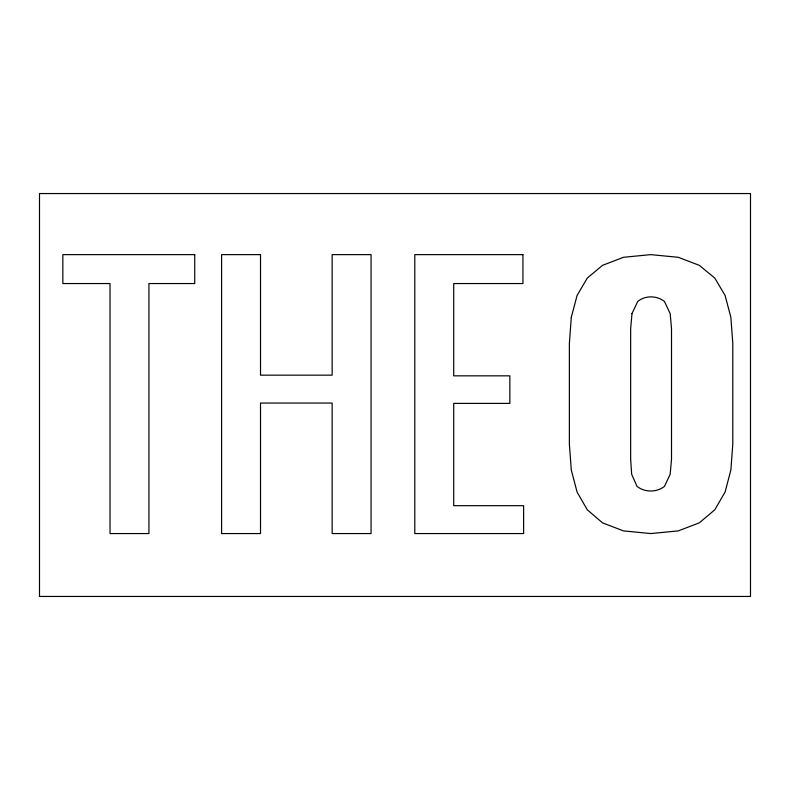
<?xml version="1.0" encoding="UTF-8"?>
<svg xmlns="http://www.w3.org/2000/svg" width="790" height="790" viewBox="0 0 790 790"><rect width="100%" height="100%" fill="white"/><g stroke="black" fill="none" stroke-linecap="round" stroke-linejoin="round"><path stroke-width="1.19" d="M571.298 317.333L569.373 343.364L569.373 444.158L571.298 470.03L577.075 492.042L587.286 509.797L602.523 522.852L623.458 530.89L650.743 533.566L678.294 530.89L699.308 522.852L714.792 509.797L725.092 492.042L730.869 470.03L732.794 444.158L732.794 343.364L730.869 317.333L725.092 295.48L714.792 278.07L699.308 265.341L678.294 257.303L650.743 254.627L623.458 257.303L602.523 265.341L587.286 278.07L577.075 295.48L571.298 317.333M631.99 313.561L630.657 328.63L630.657 459.227L631.664 474.296L637.017 486.354C644.67 492.555 656.826 492.555 664.479 486.354L670.167 474.296L671.51 459.227L671.51 328.63L670.167 313.561L664.479 301.504C657.023 295.421 645.084 295.223 637.688 301.504L631.99 313.561M750.5 193.55L39.5 193.55L39.5 596.45L750.5 596.45L750.5 193.55M194.735 254.627L62.845 254.627L62.845 283.551L110.017 283.551L110.017 533.566L148.935 533.566L148.935 283.551L194.735 283.551L194.735 254.627M260.512 254.627L221.595 254.627L221.595 533.566L260.512 533.566L260.512 403.048L332.146 403.048L332.146 533.566L371.063 533.566L371.063 254.627L332.146 254.627L332.146 375.161L260.512 375.161L260.512 254.627M522.931 254.627L414.79 254.627L414.79 533.566L523.612 533.566L523.612 505.679L453.707 505.679L453.707 403.394L509.846 403.394L509.846 375.843L453.707 375.843L453.707 283.551L522.931 283.551L522.931 254.627"/></g></svg>
